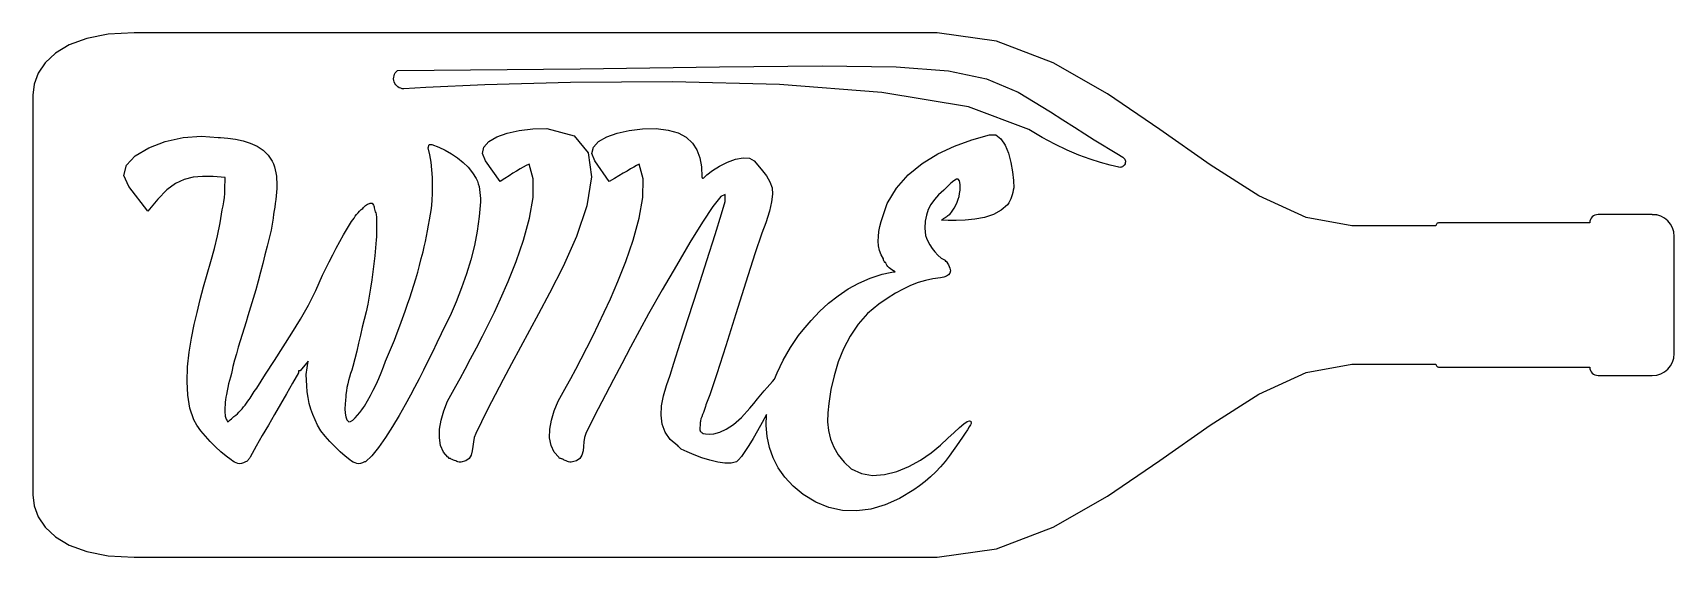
# Model space of a CAD drawing. Extents: x 159 to 1259, y 532 to 884.
import ezdxf

# ---------------------------------------------------------------- set-up
doc = ezdxf.new("R2010")
doc.units = 0
doc.header["$MEASUREMENT"] = 0
doc.layers.add('Poly', color=3, linetype='CONTINUOUS')

msp = doc.modelspace()

# ---------------------------------------------------------------- linework, layer by layer
at = {"layer": 'Poly', "color": 0, "true_color": 0x000000}
for points in [[(1243.9423, 762.3234), (1207.6073, 762.3234), (1206.487427, 762.210502), (1205.444441, 761.886713), (1204.500665, 761.374392), (1203.678425, 760.6959), (1203.000044, 759.873595), (1202.487847, 758.929838), (1202.164157, 757.886986), (1202.0513, 756.7674), (1101.0533, 756.7674), (1100.63507, 756.725201), (1100.245456, 756.604181), (1099.892827, 756.412709), (1099.58555, 756.15915), (1099.331991, 755.851873), (1099.140519, 755.499244), (1099.019499, 755.10963), (1098.9773, 754.6914), (1042.6333, 754.6914), (1011.934321, 760.255767), (980.345222, 774.925463), (947.73338, 795.665377), (913.966175, 819.4404), (878.910986, 843.215423), (842.435191, 863.955338), (804.406169, 878.625033), (764.6913, 884.1894), (226.5873, 884.1894), (209.288267, 883.178863), (194.848784, 880.351978), (183.098404, 876.015836), (173.866675, 870.477525), (166.98315, 864.044136), (162.277378, 857.022759), (159.578911, 849.720484), (158.7173, 842.4444), (158.7173, 735.8294), (158.7173, 680.8544), (158.7173, 574.2384), (159.578911, 566.968632), (162.277378, 559.669322), (166.98315, 552.648332), (173.866675, 546.213525), (183.098404, 540.672765), (194.848784, 536.333916), (209.288267, 533.504839), (226.5873, 532.4934), (764.6913, 532.4934), (804.406169, 538.059185), (842.435191, 552.732619), (878.910986, 573.477818), (913.966175, 597.2589), (947.73338, 621.039982), (980.345222, 641.785181), (1011.934321, 656.458615), (1042.6333, 662.0244), (1098.9773, 662.0244), (1099.020222, 661.599296), (1099.1433, 661.203384), (1099.338003, 660.845136), (1099.5958, 660.533025), (1099.908159, 660.275523), (1100.26655, 660.081103), (1100.662441, 659.958238), (1101.0873, 659.9154), (1202.0513, 659.9154), (1202.164154, 658.79557), (1202.487816, 657.752697), (1202.999939, 656.809082), (1203.678175, 655.987025), (1204.500177, 655.308828), (1205.443597, 654.796791), (1206.486087, 654.473214), (1207.6053, 654.3604), (1243.9423, 654.3604), (1246.89765, 654.658306), (1249.650159, 655.512713), (1252.140896, 656.86465), (1254.310925, 658.65515), (1256.101314, 660.825244), (1257.453128, 663.315963), (1258.307435, 666.068338), (1258.6053, 669.0234), (1258.6053, 747.6604), (1258.307435, 750.615463), (1257.453128, 753.367838), (1256.101314, 755.858556), (1254.310925, 758.02865), (1252.140896, 759.81915), (1249.650159, 761.171088), (1246.89765, 762.025494), (1243.9423, 762.3234), (1246.89765, 762.025494), (1243.9423, 762.3234)], [(890.6143, 796.2704), (890.317321, 795.67774), (889.928784, 795.160056), (889.462036, 794.724545), (888.930425, 794.3784), (888.347298, 794.128818), (887.726003, 793.982994), (887.079888, 793.948123), (886.4223, 794.0314), (880.561337, 795.431166), (874.124222, 797.230963), (867.160489, 799.481041), (859.719675, 802.23165), (851.851314, 805.533041), (843.604941, 809.435463), (835.030091, 813.989166), (826.1763, 819.2444), (785.701986, 834.481461), (727.674097, 844.181634), (659.171966, 849.425285), (587.274925, 851.292775), (519.062306, 850.864468), (461.613441, 849.220728), (422.007661, 847.441918), (407.3243, 846.6084), (406.250872, 846.698828), (405.223253, 846.950072), (404.256689, 847.351199), (403.366425, 847.891275), (402.567708, 848.559367), (401.875784, 849.344541), (401.3059, 850.235863), (400.8733, 851.2224), (400.5992, 852.264529), (400.491941, 853.317181), (400.546329, 854.36238), (400.757175, 855.38215), (401.119286, 856.358513), (401.627472, 857.273494), (402.27654, 858.109115), (403.0613, 858.8474), (525.607777, 860.066457), (618.829675, 861.367603), (687.697198, 862.042804), (737.18055, 861.384025), (772.249933, 858.68323), (797.87555, 853.232384), (819.027605, 844.323453), (840.6763, 831.2484), (849.028736, 825.81483), (856.658722, 820.896275), (863.598404, 816.467095), (869.879925, 812.50165), (875.535431, 808.974298), (880.597066, 805.8594), (885.096974, 803.131314), (889.0673, 800.7644), (889.60578, 800.377582), (890.055456, 799.912166), (890.411429, 799.382461), (890.6688, 798.802775), (890.822671, 798.187418), (890.868144, 797.550697), (890.80032, 796.906921), (890.6143, 796.2704)], [(381.7013, 596.4654), (381.0763, 596.4654), (379.696294, 595.710406), (378.367628, 595.296509), (377.082954, 595.183339), (375.834925, 595.330525), (374.616193, 595.697695), (373.419409, 596.244478), (372.237228, 596.930504), (371.0623, 597.7154), (368.039421, 600.283449), (364.715769, 603.240291), (361.26007, 606.505218), (357.84105, 609.997525), (354.627437, 613.636504), (351.787956, 617.341447), (349.491335, 621.031648), (347.9063, 624.6264), (346.302456, 628.139045), (344.9958, 631.834994), (343.960644, 635.662896), (343.1713, 639.5714), (342.602081, 643.509154), (342.2273, 647.424806), (342.021269, 651.267005), (341.9583, 654.9844), (343.2103, 664.0564), (337.8923, 657.4844), (336.6403, 657.4844), (336.6403, 656.2344), (332.726181, 649.128847), (328.742722, 642.103791), (324.708146, 635.122632), (320.640675, 628.148775), (316.558532, 621.145621), (312.479941, 614.076572), (308.423122, 606.905031), (304.4063, 599.5944), (304.067021, 599.203111), (303.742191, 598.753088), (303.417196, 598.27372), (303.077425, 597.7944), (302.708263, 597.344517), (302.295097, 596.953463), (301.823314, 596.650627), (301.2783, 596.4654), (299.911372, 595.710406), (298.617816, 595.296509), (297.38297, 595.183339), (296.192175, 595.330525), (295.030771, 595.697695), (293.884097, 596.244478), (292.737493, 596.930504), (291.5763, 597.7154), (288.190333, 600.283449), (284.672378, 603.240291), (281.125103, 606.505218), (277.651175, 609.997525), (274.353263, 613.636504), (271.334034, 617.341447), (268.696157, 621.031648), (266.5423, 624.6264), (263.915712, 632.366357), (262.484472, 641.066806), (262.065239, 650.427115), (262.474675, 660.14665), (263.529439, 669.924779), (265.046191, 679.460869), (266.841591, 688.454287), (268.7323, 696.6044), (270.780732, 705.2485), (273.089378, 713.830197), (275.537267, 722.375214), (278.003425, 730.909275), (280.36688, 739.458101), (282.506659, 748.047416), (284.30179, 756.702941), (285.6313, 765.4504), (286.250857, 768.162033), (286.716441, 770.8919), (287.050048, 773.62908), (287.273675, 776.36265), (287.409318, 779.081689), (287.478972, 781.775275), (287.504634, 784.432486), (287.5083, 787.0424), (279.565552, 787.716658), (272.488128, 787.92165), (266.056009, 787.39333), (260.049175, 785.86765), (254.247607, 783.080564), (248.431284, 778.768025), (242.380189, 772.665986), (235.8743, 764.5104), (223.0433, 781.0954), (219.720716, 788.475779), (221.513753, 795.427181), (227.406595, 801.696505), (236.383425, 807.03065), (247.428427, 811.176513), (259.525784, 813.880994), (271.659681, 814.89099), (282.8143, 813.9534), (284.3793, 813.9534), (289.40146, 813.575894), (294.515331, 812.868166), (299.577874, 811.764273), (304.44605, 810.198275), (308.97682, 808.10423), (313.027144, 805.416197), (316.453984, 802.068234), (319.1143, 797.9944), (319.967757, 796.256486), (320.659894, 794.357088), (321.205359, 792.34022), (321.6188, 790.2499), (321.914866, 788.130142), (322.108206, 786.024963), (322.213468, 783.978377), (322.2453, 782.0344), (322.189667, 779.737199), (322.034987, 777.330228), (321.799589, 774.850062), (321.5018, 772.333275), (321.159948, 769.816441), (320.792362, 767.336134), (320.41737, 764.928929), (320.0533, 762.6314), (319.685366, 759.932482), (319.280894, 757.233494), (318.832499, 754.534459), (318.3328, 751.8354), (317.774413, 749.136341), (317.149956, 746.437306), (316.452046, 743.738318), (315.6733, 741.0394), (314.248991, 735.262252), (312.788144, 729.441088), (311.283374, 723.59058), (309.7273, 717.7254), (308.112538, 711.86022), (306.431706, 706.009713), (304.677421, 700.188548), (302.8423, 694.4114), (301.629187, 690.276318), (300.353706, 686.089931), (299.041523, 681.859529), (297.7183, 677.5924), (296.409702, 673.295834), (295.141394, 668.977119), (293.939038, 664.643545), (292.8283, 660.3024), (292.319107, 657.9684), (291.747628, 655.652588), (291.139517, 653.343994), (290.520425, 651.03165), (289.916005, 648.704588), (289.351909, 646.351838), (288.85379, 643.962431), (288.4473, 641.5254), (288.124519, 639.856246), (287.860425, 638.142853), (287.655019, 636.399953), (287.5083, 634.642275), (287.420269, 632.88455), (287.390925, 631.141509), (287.420269, 629.427882), (287.5083, 627.7584), (287.550482, 627.441074), (287.669691, 626.984541), (287.854923, 626.425468), (288.095175, 625.800525), (288.379443, 625.146379), (288.696722, 624.499697), (289.036009, 623.897148), (289.3863, 623.3754), (289.74323, 623.537974), (290.305425, 623.971931), (291.014245, 624.596623), (291.81105, 625.3314), (292.637198, 626.095615), (293.43405, 626.808619), (294.142964, 627.389763), (294.7053, 627.7584), (295.761021, 628.649343), (296.813003, 629.665009), (297.857603, 630.783402), (298.891175, 631.982525), (299.910075, 633.240382), (300.910659, 634.534978), (301.889282, 635.844316), (302.8423, 637.1464), (303.624103, 638.20248), (304.343409, 639.262603), (305.025943, 640.330343), (305.697425, 641.409275), (306.383579, 642.502972), (307.110128, 643.615009), (307.902794, 644.748961), (308.7873, 645.9084), (314.624036, 655.207836), (320.567003, 664.386134), (326.517212, 673.52766), (332.375675, 682.716775), (338.043404, 692.037843), (343.421409, 701.575228), (348.410704, 711.413293), (352.9123, 721.6364), (355.144736, 726.123088), (357.395534, 730.649713), (359.68306, 735.197994), (362.025675, 739.74965), (364.441743, 744.2864), (366.949628, 748.789963), (369.567693, 753.242056), (372.3143, 757.6244), (373.137468, 758.733027), (373.971769, 759.918541), (374.828148, 761.14064), (375.71755, 762.359025), (376.650921, 763.533394), (377.639206, 764.623447), (378.693351, 765.588882), (379.8243, 766.3894), (380.334714, 767.075543), (380.914737, 767.717916), (381.546042, 768.301812), (382.2103, 768.812525), (382.889183, 769.235347), (383.564362, 769.555572), (384.217511, 769.758492), (384.8303, 769.8294), (386.0823, 769.8294), (387.0223, 768.5794), (387.231044, 768.131007), (387.403191, 767.517697), (387.560736, 766.779769), (387.725675, 765.957525), (387.920005, 765.091265), (388.165722, 764.221291), (388.484821, 763.387902), (388.8993, 762.6314), (388.989165, 760.313341), (389.031347, 758.050244), (389.036849, 755.838474), (389.016675, 753.6744), (388.981829, 751.554388), (388.943316, 749.474806), (388.912138, 747.432021), (388.8993, 745.4224), (388.400499, 740.024275), (387.843081, 734.62615), (387.227023, 729.228025), (386.5523, 723.8299), (385.81889, 718.431775), (385.026769, 713.03365), (384.175913, 707.635525), (383.2663, 702.2374), (381.989038, 697.136127), (380.733831, 691.943588), (379.493296, 686.68533), (378.26005, 681.3869), (377.02671, 676.073845), (375.785894, 670.771713), (374.530218, 665.506048), (373.2523, 660.3024), (372.447511, 657.9684), (371.682987, 655.652588), (370.969745, 653.343994), (370.3188, 651.03165), (369.741167, 648.704588), (369.247862, 646.351838), (368.849902, 643.962431), (368.5583, 641.5254), (368.382525, 640.014373), (368.147909, 637.766119), (367.942521, 635.041005), (367.854425, 632.0994), (367.971689, 629.20167), (368.382378, 626.608181), (369.17456, 624.579302), (370.4363, 623.3754), (371.637839, 623.575548), (373.066862, 624.5054), (374.62798, 625.955939), (376.2258, 627.71815), (377.764933, 629.583017), (379.149988, 631.341525), (380.285573, 632.784658), (381.0763, 633.7034), (382.977482, 637.266156), (384.904503, 640.909947), (386.824329, 644.627308), (388.703925, 648.410775), (390.510255, 652.252882), (392.210284, 656.146166), (393.770978, 660.08316), (395.1593, 664.0564), (397.1384, 668.675216), (399.084722, 673.367369), (400.994552, 678.118162), (402.864175, 682.9129), (404.689876, 687.736888), (406.467941, 692.575431), (408.194654, 697.413834), (409.8663, 702.2374), (411.349948, 706.386908), (412.756487, 710.617275), (414.096933, 714.921142), (415.3823, 719.29115), (416.623605, 723.719939), (417.831862, 728.20015), (419.018089, 732.724423), (420.1933, 737.2854), (421.000208, 740.640802), (421.777691, 744.120869), (422.525759, 747.703638), (423.244425, 751.36715), (423.9337, 755.089443), (424.593597, 758.848556), (425.224126, 762.622529), (425.8253, 766.3894), (426.231837, 771.576244), (426.495347, 776.792713), (426.590177, 782.009463), (426.490675, 787.19715), (426.171189, 792.326431), (425.606066, 797.367963), (424.769654, 802.2924), (423.6363, 807.0704), (424.2613, 809.2594), (426.1383, 809.2594), (430.67605, 807.46867), (435.096425, 805.381244), (439.340737, 802.993396), (443.3503, 800.3014), (447.066425, 797.301529), (450.430425, 793.990056), (453.383612, 790.363255), (455.8673, 786.4174), (456.617687, 784.730502), (457.232206, 782.959463), (457.721898, 781.107892), (458.0978, 779.1794), (458.370952, 777.177595), (458.552394, 775.106088), (458.653163, 772.968486), (458.6843, 770.7684), (457.900015, 760.877193), (456.517956, 751.136431), (454.58582, 741.520404), (452.1513, 732.0034), (449.262093, 722.559709), (445.965894, 713.163619), (442.310398, 703.78942), (438.3433, 694.4114), (435.319196, 688.38757), (432.339097, 682.304947), (429.388318, 676.192957), (426.452175, 670.081025), (423.515986, 663.998578), (420.565066, 657.975041), (417.584732, 652.039839), (414.5603, 646.2224), (411.775228, 641.093257), (408.238222, 634.706259), (404.136349, 627.53455), (399.656675, 620.051275), (394.986267, 612.729578), (390.312191, 606.042603), (385.821513, 600.463496), (381.7013, 596.4654)], [(455.5423, 615.5534), (454.482915, 612.793668), (453.933472, 609.792166), (453.611536, 606.717562), (453.234675, 603.738525), (452.520454, 601.023722), (451.186441, 598.741822), (448.9502, 597.061492), (445.5293, 596.1514), (445.2163, 596.1514), (444.408124, 596.297097), (443.621956, 596.493853), (442.85046, 596.734414), (442.0863, 597.011525), (441.32214, 597.317933), (440.550644, 597.646384), (439.764476, 597.989625), (438.9563, 598.3404), (438.927609, 598.444375), (438.843956, 598.522509), (438.708976, 598.578496), (438.5263, 598.616025), (438.299562, 598.638789), (438.032394, 598.650478), (437.728429, 598.654785), (437.3913, 598.6554), (437.390079, 598.965343), (437.381534, 599.198259), (437.358341, 599.365152), (437.313175, 599.477025), (437.238712, 599.544882), (437.127628, 599.579728), (436.972599, 599.592566), (436.7663, 599.5944), (433.820394, 602.977254), (431.974737, 607.357853), (431.155925, 612.530757), (431.29055, 618.290525), (432.305206, 624.431714), (434.126487, 630.748884), (436.680987, 637.036593), (439.8953, 643.0894), (442.286642, 647.135597), (445.176534, 652.336853), (448.477029, 658.498789), (452.100175, 665.427025), (455.958025, 672.927183), (459.962628, 680.804884), (464.026036, 688.86575), (468.0603, 696.9154), (472.148562, 705.734203), (477.179269, 717.300009), (482.510679, 730.750918), (487.50105, 745.225025), (491.50864, 759.860429), (493.891706, 773.795228), (494.008507, 786.167519), (491.2173, 796.1154), (489.305195, 795.207302), (487.305269, 794.130431), (485.188109, 792.89217), (482.9243, 791.4999), (480.484429, 789.961005), (477.839081, 788.282869), (474.958843, 786.472873), (471.8143, 784.5384), (462.1143, 798.3084), (460.140755, 803.214164), (460.994628, 807.577572), (464.276181, 811.35455), (469.585675, 814.501025), (476.523372, 816.972921), (484.689534, 818.726166), (493.684423, 819.716683), (503.1083, 819.9004), (521.426279, 815.164656), (530.832816, 803.787884), (533.066189, 787.548652), (529.864675, 768.225525), (522.966552, 747.59707), (514.110097, 727.441853), (505.033587, 709.538441), (497.4753, 695.6654), (491.463443, 684.470273), (485.466316, 673.289947), (479.586587, 662.285754), (473.926925, 651.619025), (468.589997, 641.451093), (463.678472, 631.943291), (459.295017, 623.256949), (455.5423, 615.5534)], [(811.9573, 768.8894), (807.686751, 765.172904), (802.374347, 762.391494), (796.357575, 760.424162), (789.973925, 759.1499), (783.560884, 758.447701), (777.455941, 758.196556), (771.996583, 758.275459), (767.5203, 758.5634), (768.4603, 759.1914), (769.046843, 759.568826), (769.633456, 759.986869), (770.220116, 760.427177), (770.8068, 760.8714), (771.393484, 761.301185), (771.980144, 761.698181), (772.566757, 762.044037), (773.1533, 762.3204), (774.770909, 764.495082), (776.12105, 766.578228), (777.229316, 768.595492), (778.1213, 770.572525), (778.822597, 772.53498), (779.3588, 774.508509), (779.755503, 776.518765), (780.0383, 778.5914), (780.132448, 782.557488), (779.735113, 784.972541), (778.882995, 786.045492), (777.6128, 785.985275), (775.96123, 785.000824), (773.964988, 783.301072), (771.660777, 781.094953), (769.0853, 778.5914), (765.711802, 775.528539), (762.866316, 772.396197), (760.548853, 769.124613), (758.759425, 765.644025), (757.498044, 761.884671), (756.764722, 757.776791), (756.55947, 753.250621), (756.8823, 748.2364), (757.600845, 746.484183), (758.583472, 744.368978), (759.830169, 742.026453), (761.340925, 739.592275), (763.115728, 737.202113), (765.154566, 734.991634), (767.457427, 733.096507), (770.0243, 731.6524), (770.025521, 731.446101), (770.034066, 731.291072), (770.057259, 731.179988), (770.102425, 731.105525), (770.176888, 731.060359), (770.287972, 731.037166), (770.443001, 731.028621), (770.6493, 731.0274), (772.361958, 728.515502), (773.319191, 726.3629), (773.587009, 724.547611), (773.231425, 723.04765), (772.31845, 721.841033), (770.914097, 720.905775), (769.084376, 720.219892), (766.8953, 719.7614), (761.808911, 719.187695), (756.832503, 718.166697), (751.900087, 716.691082), (746.945675, 714.753525), (741.903279, 712.346703), (736.706909, 709.463291), (731.290579, 706.095964), (725.5883, 702.2374), (718.078318, 695.89425), (711.686878, 688.696884), (706.329618, 680.788308), (701.922175, 672.311525), (698.380185, 663.409539), (695.619284, 654.225353), (693.555111, 644.901972), (692.1033, 635.5824), (691.362939, 629.400146), (691.282472, 623.323994), (691.90595, 617.401732), (693.277425, 611.68115), (695.440946, 606.210037), (698.440566, 601.036181), (702.320333, 596.207373), (707.1243, 591.7714), (713.915513, 588.541994), (721.436441, 587.3554), (729.419392, 587.936556), (737.596675, 590.0104), (745.700599, 593.301869), (753.463472, 597.5359), (760.617603, 602.437431), (766.8953, 607.7314), (771.825851, 612.264546), (776.063331, 616.185259), (779.618734, 619.409199), (782.50305, 621.852025), (784.727273, 623.429398), (786.302394, 624.056978), (787.239405, 623.650425), (787.5493, 622.1254), (787.102099, 621.243015), (786.258628, 619.817759), (785.062962, 617.92298), (783.559175, 615.632025), (781.791341, 613.018242), (779.803534, 610.154978), (777.639829, 607.115582), (775.3443, 603.9734), (772.841372, 600.341027), (770.048816, 596.741666), (766.999595, 593.208328), (763.726675, 589.774025), (760.263021, 586.471769), (756.641597, 583.334572), (752.895368, 580.395445), (749.0573, 577.6874), (739.581513, 571.867365), (729.988316, 567.561744), (720.365704, 564.788888), (710.801675, 563.56715), (701.384224, 563.91488), (692.201347, 565.850431), (683.34104, 569.392154), (674.8913, 574.5584), (668.230624, 580.113369), (662.690706, 586.09865), (658.22446, 592.464181), (654.7848, 599.1599), (652.32464, 606.135744), (650.796894, 613.34165), (650.154476, 620.727556), (650.3503, 628.2434), (647.373232, 622.748199), (644.342503, 617.347228), (641.349579, 612.210937), (638.485925, 607.509775), (635.843005, 603.414191), (633.512284, 600.094634), (631.585228, 597.721554), (630.1533, 596.4654), (626.795497, 595.557203), (622.535503, 595.540322), (617.644689, 596.249699), (612.394425, 597.520275), (607.056083, 599.186992), (601.901034, 601.084791), (597.20065, 603.048613), (593.2263, 604.9134), (592.979611, 605.225177), (592.718097, 605.470931), (592.456466, 605.67267), (592.209425, 605.8524), (591.991681, 606.03213), (591.817941, 606.233869), (591.702911, 606.479623), (591.6613, 606.7914), (591.455001, 606.792007), (591.299972, 606.796259), (591.188888, 606.8078), (591.114425, 606.830275), (591.069259, 606.867328), (591.046066, 606.922603), (591.037521, 606.999746), (591.0363, 607.1024), (585.853183, 611.41856), (582.371675, 616.339806), (580.386417, 621.796412), (579.69205, 627.71865), (580.083214, 634.036795), (581.35455, 640.681119), (583.300698, 647.581896), (585.7163, 654.6694), (588.240132, 662.623705), (592.586394, 676.1154), (598.142734, 693.318283), (604.2968, 712.40615), (610.436241, 731.552798), (615.948706, 748.932025), (620.221843, 762.717627), (622.6433, 771.0834), (622.581534, 775.761875), (619.68505, 774.305009), (614.463566, 767.765371), (607.4268, 757.195525), (599.084472, 743.648039), (589.9463, 728.175478), (580.522003, 711.83041), (571.3213, 695.6654), (565.30973, 684.470273), (559.312737, 673.289947), (553.433027, 662.285754), (547.7733, 651.619025), (542.436261, 641.451093), (537.524612, 631.943291), (533.141058, 623.256949), (529.3883, 615.5534), (528.444415, 612.793668), (527.999409, 609.792166), (527.75988, 606.717562), (527.432425, 603.738525), (526.723642, 601.023722), (525.340128, 598.741822), (522.988482, 597.061492), (519.3753, 596.1514), (518.555222, 596.297097), (517.7463, 596.493853), (516.959503, 596.734414), (516.2058, 597.011525), (515.496159, 597.317933), (514.84155, 597.646384), (514.252941, 597.989625), (513.7413, 598.3404), (513.37756, 598.444375), (513.002816, 598.522509), (512.635407, 598.578496), (512.293675, 598.616025), (511.995958, 598.638789), (511.760597, 598.650478), (511.605931, 598.654785), (511.5503, 598.6554), (511.2383, 599.5944), (507.996429, 602.977254), (505.957394, 607.357853), (505.033187, 612.530757), (505.1358, 618.290525), (506.177226, 624.431714), (508.069456, 630.748884), (510.724484, 637.036593), (514.0543, 643.0894), (516.367349, 647.135597), (519.237566, 652.336853), (522.547681, 658.498789), (526.180425, 665.427025), (530.018529, 672.927183), (533.944722, 680.804884), (537.841736, 688.86575), (541.5923, 696.9154), (545.758489, 705.734203), (550.804628, 717.300009), (556.114696, 730.750918), (561.072675, 745.225025), (565.062544, 759.860429), (567.468284, 773.795228), (567.673876, 786.167519), (565.0633, 796.1154), (563.329376, 795.207302), (561.405034, 794.130431), (559.275544, 792.89217), (556.926175, 791.4999), (554.342196, 789.961005), (551.508878, 788.282869), (548.411489, 786.472873), (545.0353, 784.5384), (535.3343, 798.3084), (533.411818, 803.214164), (534.390253, 807.577572), (537.825806, 811.35455), (543.274675, 814.501025), (550.29306, 816.972921), (558.437159, 818.726166), (567.263173, 819.716683), (576.3273, 819.9004), (584.393445, 818.99838), (591.089081, 817.039119), (596.49514, 814.10331), (600.69255, 810.27165), (603.762241, 805.624834), (605.785144, 800.243556), (606.842187, 794.208513), (607.0143, 787.6004), (607.069292, 787.316148), (607.180675, 787.096759), (607.328808, 786.929285), (607.49405, 786.800775), (607.656761, 786.698281), (607.7973, 786.608853), (607.896027, 786.519543), (607.9333, 786.4174), (610.310579, 789.020261), (614.099722, 791.927541), (618.86431, 794.827531), (624.167925, 797.408525), (629.57415, 799.358816), (634.646566, 800.366697), (638.948755, 800.120461), (642.0443, 798.3084), (646.731589, 792.810134), (650.263737, 788.239713), (652.688417, 784.175447), (654.0533, 780.19565), (654.406058, 775.878634), (653.794363, 770.802713), (652.265886, 764.546197), (649.8683, 756.6874), (647.299802, 749.902363), (642.641066, 735.856541), (636.588853, 716.970242), (629.839925, 695.663775), (623.091044, 674.357449), (617.038972, 655.471572), (612.38047, 641.426453), (609.8123, 634.6424), (609.509446, 633.518171), (609.093097, 632.276322), (608.596193, 630.94623), (608.051675, 629.557275), (607.492486, 628.138836), (606.951566, 626.720291), (606.461857, 625.331019), (606.0563, 624.0004), (606.042894, 623.475361), (606.00755, 622.847525), (605.957581, 622.131564), (605.9003, 621.34215), (605.843019, 620.493955), (605.79305, 619.60165), (605.757706, 618.679908), (605.7443, 617.7434), (605.838154, 617.430685), (605.910128, 617.180431), (605.996845, 616.966974), (606.134925, 616.76465), (606.360989, 616.547795), (606.711659, 616.290744), (607.223556, 615.967834), (607.9333, 615.5534), (609.548052, 615.136589), (611.987816, 614.980603), (615.168228, 615.316359), (619.004925, 616.374775), (623.413544, 618.386769), (628.309722, 621.583259), (633.609095, 626.195164), (639.2273, 632.4534), (641.830493, 635.653418), (644.285409, 638.644853), (646.590302, 641.421531), (648.743425, 643.977275), (650.743032, 646.30591), (652.587378, 648.401259), (654.274716, 650.257148), (655.8033, 651.8674), (657.536044, 656.197908), (659.472191, 660.494338), (661.603361, 664.747173), (663.921175, 668.9469), (666.417255, 673.084002), (669.083222, 677.148963), (671.910696, 681.132267), (674.8913, 685.0244), (680.231632, 691.322652), (685.927581, 697.268603), (691.982827, 702.803671), (698.40105, 707.869275), (705.185929, 712.406832), (712.341144, 716.357759), (719.870374, 719.663476), (727.7773, 722.2654), (728.924398, 722.512089), (730.027269, 722.773603), (731.100655, 723.035234), (732.1593, 723.282275), (733.217945, 723.500019), (734.291331, 723.673759), (735.394202, 723.788789), (736.5413, 723.8304), (735.399093, 724.445591), (734.330456, 725.115744), (733.349991, 725.837224), (732.4723, 726.6064), (731.711984, 727.419638), (731.083644, 728.273306), (730.601882, 729.163771), (730.2813, 730.0874), (729.970464, 730.129011), (729.729237, 730.244041), (729.539292, 730.417781), (729.3823, 730.635525), (729.239933, 730.882566), (729.093863, 731.144197), (728.925761, 731.405711), (728.7173, 731.6524), (728.7173, 732.5914), (727.199659, 735.284078), (726.140363, 738.174697), (725.499097, 741.226636), (725.23555, 744.403275), (725.309409, 747.667992), (725.680362, 750.984166), (726.308097, 754.315175), (727.1523, 757.6244), (731.234144, 769.675808), (737.39555, 780.098603), (745.310081, 789.02489), (754.6513, 796.586775), (765.092769, 802.916363), (776.30805, 808.145759), (787.970706, 812.40707), (799.7543, 815.8324), (803.95704, 815.659851), (807.444784, 813.162197), (810.265193, 808.88955), (812.465925, 803.392025), (814.094642, 797.219734), (815.199003, 790.922791), (815.826669, 785.051308), (816.0253, 780.1554), (815.683611, 778.631732), (815.345659, 777.119056), (814.985747, 775.628365), (814.578175, 774.17065), (814.097243, 772.756904), (813.517253, 771.398119), (812.812505, 770.105287), (811.9573, 768.8894)]]:
    msp.add_lwpolyline(points, dxfattribs=at)

doc.saveas('drawing.dxf')
